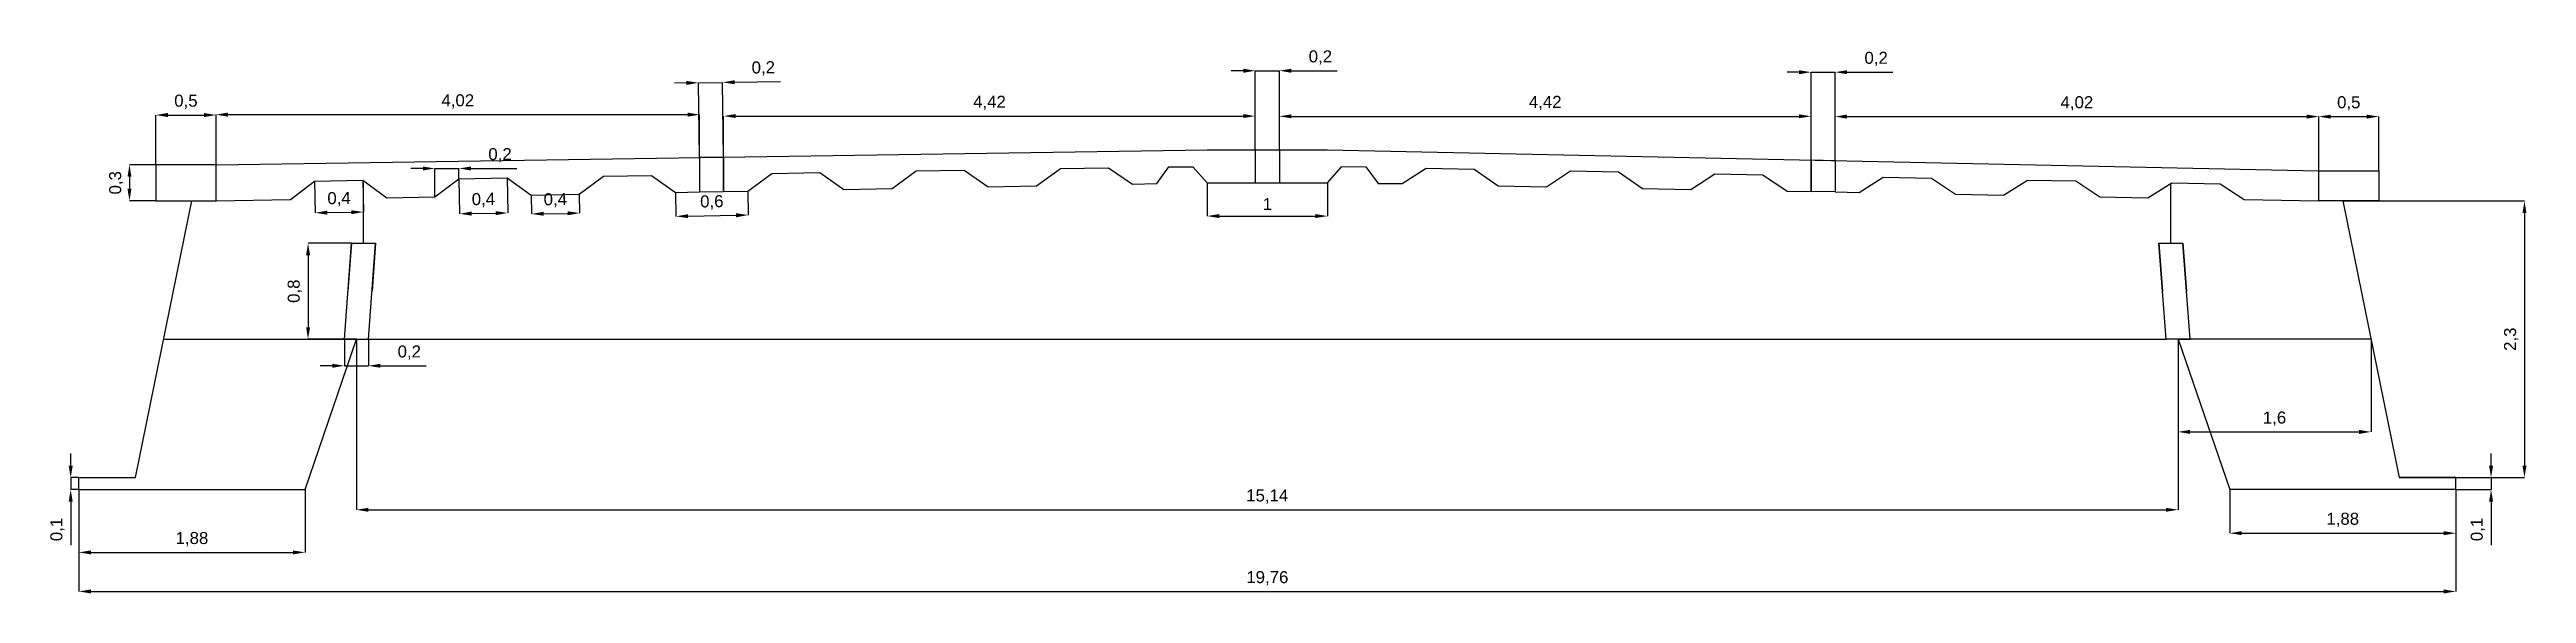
# Model space of a CAD drawing. Header units: millimetres. Extents: x 9.7 to 30.3, y 9.1 to 13.6.
import ezdxf

# ---------------------------------------------------------------- set-up
doc = ezdxf.new("R2010")
doc.units = ezdxf.units.MM
doc.linetypes.add('AXES', pattern=[50.8, 31.75, -6.35, 6.35, -6.35])
for name, color, linetype in [("couche d'asphalte", 130, 'Continuous'), ('côte', 80, 'Continuous'), ('pièce de pont en métal', 40, 'Continuous'), ('poutre', 2, 'Continuous'), ('raccord boulonné', 6, 'AXES')]:
    doc.layers.add(name, color=color, linetype=linetype)
doc.styles.get("Standard").update_dxf_attribs({"font": 'arial.ttf'})
doc.dimstyles.new('SARIBAS Ismail', dxfattribs={"dimtxt": 0.1, "dimasz": 0.1, "dimexe": 0, "dimexo": 0, "dimgap": 0.05, "dimtad": 1, "dimtxsty": 'Standard', "dimcen": 2.5, "dimadec": 0, "dimazin": 0, "dimtfac": 1, "dimtmove": 0, "dimatfit": 3, "dimfxl": 1, "dimarcsym": 0})

# ---------------------------------------------------------------- blocks, each defined once
blk = doc.blocks.new('*D3')
at = {"layer": 'côte', "color": 0, "lineweight": -2, "transparency": 16777216}
for p, q in [((9.925, 10.193), (9.925, 10.293)), ((9.993, 10.093), (9.925, 10.093)), ((9.925, 10.093), (9.925, 9.993)), ((9.993, 9.993), (9.925, 9.993)), ((9.925, 9.893), (9.925, 9.531))]:
    blk.add_line(p, q, dxfattribs=at)
at = {"layer": 'côte', "color": 0, "transparency": 16777216}
for points in [[(9.908, 10.193), (9.942, 10.193), (9.925, 10.093)], [(9.908, 9.893), (9.942, 9.893), (9.925, 9.993)]]:
    blk.add_solid(points, dxfattribs=at)
at = {"layer": 'Defpoints', "color": 0, "transparency": 16777216}
for p in [(9.993, 10.093), (9.925, 9.993), (9.993, 9.993)]:
    blk.add_point(p, dxfattribs=at)
at = {"layer": 'côte', "color": 0, "transparency": 16777216, "insert": (9.815, 9.662), "char_height": 0.1, "attachment_point": 5, "rotation": 90}
blk.add_mtext('0,1', dxfattribs=at)
blk = doc.blocks.new('*D4')
at = {"layer": 'côte', "color": 0, "lineweight": -2, "transparency": 16777216}
for p, q in [((9.993, 9.993), (9.993, 9.472)), ((11.873, 9.993), (11.873, 9.472)), ((10.093, 9.472), (11.773, 9.472))]:
    blk.add_line(p, q, dxfattribs=at)
at = {"layer": 'côte', "color": 0, "transparency": 16777216}
for points in [[(10.093, 9.488), (10.093, 9.455), (9.993, 9.472)], [(11.773, 9.488), (11.773, 9.455), (11.873, 9.472)]]:
    blk.add_solid(points, dxfattribs=at)
at = {"layer": 'Defpoints', "color": 0, "transparency": 16777216}
for p in [(9.993, 9.993), (11.873, 9.993), (11.873, 9.472)]:
    blk.add_point(p, dxfattribs=at)
at = {"layer": 'côte', "color": 0, "transparency": 16777216, "insert": (10.933, 9.582), "char_height": 0.1, "attachment_point": 5}
blk.add_mtext('1,88', dxfattribs=at)
blk = doc.blocks.new('*D5')
at = {"layer": 'côte', "color": 0, "lineweight": -2, "transparency": 16777216}
for p, q in [((27.873, 9.993), (27.873, 9.631)), ((29.753, 9.993), (29.753, 9.631)), ((27.973, 9.631), (29.653, 9.631))]:
    blk.add_line(p, q, dxfattribs=at)
at = {"layer": 'côte', "color": 0, "transparency": 16777216}
for points in [[(27.973, 9.648), (27.973, 9.615), (27.873, 9.631)], [(29.653, 9.648), (29.653, 9.615), (29.753, 9.631)]]:
    blk.add_solid(points, dxfattribs=at)
at = {"layer": 'Defpoints', "color": 0, "transparency": 16777216}
for p in [(27.873, 9.993), (29.753, 9.993), (29.753, 9.631)]:
    blk.add_point(p, dxfattribs=at)
at = {"layer": 'côte', "color": 0, "transparency": 16777216, "insert": (28.813, 9.742), "char_height": 0.1, "attachment_point": 5}
blk.add_mtext('1,88', dxfattribs=at)
blk = doc.blocks.new('*D6')
at = {"layer": 'côte', "color": 0, "lineweight": -2, "transparency": 16777216}
for p, q in [((29.753, 10.093), (30.046, 10.093)), ((30.046, 10.193), (30.046, 10.293)), ((30.046, 10.093), (30.046, 9.993)), ((29.753, 9.993), (30.046, 9.993)), ((30.046, 9.893), (30.046, 9.531))]:
    blk.add_line(p, q, dxfattribs=at)
at = {"layer": 'côte', "color": 0, "transparency": 16777216}
for points in [[(30.029, 10.193), (30.063, 10.193), (30.046, 10.093)], [(30.029, 9.893), (30.063, 9.893), (30.046, 9.993)]]:
    blk.add_solid(points, dxfattribs=at)
at = {"layer": 'Defpoints', "color": 0, "transparency": 16777216}
for p in [(29.753, 10.093), (29.753, 9.993), (30.046, 9.993)]:
    blk.add_point(p, dxfattribs=at)
at = {"layer": 'côte', "color": 0, "transparency": 16777216, "insert": (29.936, 9.662), "char_height": 0.1, "attachment_point": 5, "rotation": 90}
blk.add_mtext('0,1', dxfattribs=at)
blk = doc.blocks.new('*D7')
at = {"layer": 'côte', "color": 0, "lineweight": -2, "transparency": 16777216}
for p, q in [((28.813, 12.393), (30.324, 12.393)), ((30.324, 12.293), (30.324, 10.193)), ((29.283, 10.093), (30.324, 10.093))]:
    blk.add_line(p, q, dxfattribs=at)
at = {"layer": 'côte', "color": 0, "transparency": 16777216}
for points in [[(30.307, 12.293), (30.34, 12.293), (30.324, 12.393)], [(30.307, 10.193), (30.34, 10.193), (30.324, 10.093)]]:
    blk.add_solid(points, dxfattribs=at)
at = {"layer": 'Defpoints', "color": 0, "transparency": 16777216}
for p in [(28.813, 12.393), (29.283, 10.093), (30.324, 10.093)]:
    blk.add_point(p, dxfattribs=at)
at = {"layer": 'côte', "color": 0, "transparency": 16777216, "insert": (30.213, 11.243), "char_height": 0.1, "attachment_point": 5, "rotation": 90}
blk.add_mtext('2,3', dxfattribs=at)
blk = doc.blocks.new('*D8')
at = {"layer": 'côte', "color": 0, "lineweight": -2, "transparency": 16777216}
for p, q in [((27.444, 11.243), (27.444, 10.473)), ((29.048, 11.243), (29.048, 10.473)), ((27.544, 10.473), (28.948, 10.473))]:
    blk.add_line(p, q, dxfattribs=at)
at = {"layer": 'côte', "color": 0, "transparency": 16777216}
for points in [[(27.544, 10.49), (27.544, 10.456), (27.444, 10.473)], [(28.948, 10.49), (28.948, 10.456), (29.048, 10.473)]]:
    blk.add_solid(points, dxfattribs=at)
at = {"layer": 'Defpoints', "color": 0, "transparency": 16777216}
for p in [(27.444, 11.243), (29.048, 11.243), (29.048, 10.473)]:
    blk.add_point(p, dxfattribs=at)
at = {"layer": 'côte', "color": 0, "transparency": 16777216, "insert": (28.246, 10.583), "char_height": 0.1, "attachment_point": 5}
blk.add_mtext('1,6', dxfattribs=at)
blk = doc.blocks.new('*D9')
at = {"layer": 'côte', "color": 0, "lineweight": -2, "transparency": 16777216}
for p, q in [((12.26, 12.041), (11.898, 12.041)), ((11.898, 11.941), (11.898, 11.343)), ((12.2, 11.243), (11.898, 11.243))]:
    blk.add_line(p, q, dxfattribs=at)
at = {"layer": 'côte', "color": 0, "transparency": 16777216}
for points in [[(11.882, 11.941), (11.915, 11.941), (11.898, 12.041)], [(11.882, 11.343), (11.915, 11.343), (11.898, 11.243)]]:
    blk.add_solid(points, dxfattribs=at)
at = {"layer": 'Defpoints', "color": 0, "transparency": 16777216}
for p in [(12.26, 12.041), (11.898, 11.243), (12.2, 11.243)]:
    blk.add_point(p, dxfattribs=at)
at = {"layer": 'côte', "color": 0, "transparency": 16777216, "insert": (11.788, 11.642), "char_height": 0.1, "attachment_point": 5, "rotation": 90}
blk.add_mtext('0,8', dxfattribs=at)
blk = doc.blocks.new('*D10')
at = {"layer": 'côte', "color": 0, "lineweight": -2, "transparency": 16777216}
for p, q in [((12.2, 11.243), (12.2, 11.022)), ((12.4, 11.243), (12.4, 11.022)), ((12.1, 11.022), (12, 11.022)), ((12.2, 11.022), (12.4, 11.022)), ((12.5, 11.022), (12.881, 11.022))]:
    blk.add_line(p, q, dxfattribs=at)
at = {"layer": 'côte', "color": 0, "transparency": 16777216}
for points in [[(12.1, 11.039), (12.1, 11.006), (12.2, 11.022)], [(12.5, 11.039), (12.5, 11.006), (12.4, 11.022)]]:
    blk.add_solid(points, dxfattribs=at)
at = {"layer": 'Defpoints', "color": 0, "transparency": 16777216}
for p in [(12.2, 11.243), (12.4, 11.243), (12.4, 11.022)]:
    blk.add_point(p, dxfattribs=at)
at = {"layer": 'côte', "color": 0, "transparency": 16777216, "insert": (12.74, 11.132), "char_height": 0.1, "attachment_point": 5}
blk.add_mtext('0,2', dxfattribs=at)
blk = doc.blocks.new('*D11')
at = {"layer": 'côte', "color": 0, "lineweight": -2, "transparency": 16777216}
for p, q in [((10.633, 12.693), (10.414, 12.693)), ((10.414, 12.593), (10.414, 12.493)), ((10.633, 12.393), (10.414, 12.393))]:
    blk.add_line(p, q, dxfattribs=at)
at = {"layer": 'côte', "color": 0, "transparency": 16777216}
for points in [[(10.397, 12.593), (10.43, 12.593), (10.414, 12.693)], [(10.397, 12.493), (10.43, 12.493), (10.414, 12.393)]]:
    blk.add_solid(points, dxfattribs=at)
at = {"layer": 'Defpoints', "color": 0, "transparency": 16777216}
for p in [(10.633, 12.693), (10.414, 12.393), (10.633, 12.393)]:
    blk.add_point(p, dxfattribs=at)
at = {"layer": 'côte', "color": 0, "transparency": 16777216, "insert": (10.304, 12.543), "char_height": 0.1, "attachment_point": 5, "rotation": 90}
blk.add_mtext('0,3', dxfattribs=at)
blk = doc.blocks.new('*D12')
at = {"layer": 'côte', "color": 0, "lineweight": -2, "transparency": 16777216}
for p, q in [((10.633, 12.693), (10.633, 13.106)), ((10.733, 13.106), (11.033, 13.106)), ((11.133, 12.693), (11.133, 13.106))]:
    blk.add_line(p, q, dxfattribs=at)
at = {"layer": 'côte', "color": 0, "transparency": 16777216}
for points in [[(10.733, 13.123), (10.733, 13.089), (10.633, 13.106)], [(11.033, 13.123), (11.033, 13.089), (11.133, 13.106)]]:
    blk.add_solid(points, dxfattribs=at)
at = {"layer": 'Defpoints', "color": 0, "transparency": 16777216}
for p in [(11.133, 13.106), (10.633, 12.693), (11.133, 12.693)]:
    blk.add_point(p, dxfattribs=at)
at = {"layer": 'côte', "color": 0, "transparency": 16777216, "insert": (10.883, 13.216), "char_height": 0.1, "attachment_point": 5}
blk.add_mtext('0,5', dxfattribs=at)
blk = doc.blocks.new('*D13')
at = {"layer": 'côte', "color": 0, "lineweight": -2, "transparency": 16777216}
for p, q in [((11.133, 12.693), (11.133, 13.109)), ((11.233, 13.109), (15.053, 13.109)), ((15.153, 12.754), (15.153, 13.109))]:
    blk.add_line(p, q, dxfattribs=at)
at = {"layer": 'côte', "color": 0, "transparency": 16777216}
for points in [[(11.233, 13.126), (11.233, 13.092), (11.133, 13.109)], [(15.053, 13.126), (15.053, 13.092), (15.153, 13.109)]]:
    blk.add_solid(points, dxfattribs=at)
at = {"layer": 'Defpoints', "color": 0, "transparency": 16777216}
for p in [(15.153, 13.109), (11.133, 12.693), (15.153, 12.754)]:
    blk.add_point(p, dxfattribs=at)
at = {"layer": 'côte', "color": 0, "transparency": 16777216, "insert": (13.143, 13.219), "char_height": 0.1, "attachment_point": 5}
blk.add_mtext('4,02', dxfattribs=at)
blk = doc.blocks.new('*D14')
at = {"layer": 'côte', "color": 0, "lineweight": -2, "transparency": 16777216}
for p, q in [((15.444, 13.379), (15.825, 13.385)), ((15.044, 13.373), (14.944, 13.371)), ((15.144, 13.374), (15.344, 13.377)), ((15.153, 12.754), (15.144, 13.374)), ((15.353, 12.757), (15.344, 13.377))]:
    blk.add_line(p, q, dxfattribs=at)
at = {"layer": 'côte', "color": 0, "transparency": 16777216}
for points in [[(15.044, 13.389), (15.044, 13.356), (15.144, 13.374)], [(15.444, 13.395), (15.444, 13.362), (15.344, 13.377)]]:
    blk.add_solid(points, dxfattribs=at)
at = {"layer": 'Defpoints', "color": 0, "transparency": 16777216}
for p in [(15.344, 13.377), (15.153, 12.754), (15.353, 12.757)]:
    blk.add_point(p, dxfattribs=at)
at = {"layer": 'côte', "color": 0, "transparency": 16777216, "insert": (15.683, 13.493), "char_height": 0.1, "attachment_point": 5, "rotation": 0.8691}
blk.add_mtext('0,2', dxfattribs=at)
blk = doc.blocks.new('*D16')
at = {"layer": 'côte', "color": 0, "lineweight": -2, "transparency": 16777216}
for p, q in [((15.353, 12.757), (15.353, 13.097)), ((15.453, 13.097), (19.673, 13.097)), ((19.773, 12.818), (19.773, 13.097))]:
    blk.add_line(p, q, dxfattribs=at)
at = {"layer": 'côte', "color": 0, "transparency": 16777216}
for points in [[(15.453, 13.114), (15.453, 13.081), (15.353, 13.097)], [(19.673, 13.114), (19.673, 13.081), (19.773, 13.097)]]:
    blk.add_solid(points, dxfattribs=at)
at = {"layer": 'Defpoints', "color": 0, "transparency": 16777216}
for p in [(19.773, 13.097), (19.773, 12.818), (15.353, 12.757)]:
    blk.add_point(p, dxfattribs=at)
at = {"layer": 'côte', "color": 0, "transparency": 16777216, "insert": (17.563, 13.207), "char_height": 0.1, "attachment_point": 5}
blk.add_mtext('4,42', dxfattribs=at)
blk = doc.blocks.new('*D17')
at = {"layer": 'côte', "color": 0, "lineweight": -2, "transparency": 16777216}
for p, q in [((19.673, 13.474), (19.573, 13.474)), ((19.773, 12.818), (19.773, 13.474)), ((19.773, 13.474), (19.973, 13.474)), ((19.973, 12.818), (19.973, 13.474)), ((20.073, 13.474), (20.454, 13.474))]:
    blk.add_line(p, q, dxfattribs=at)
at = {"layer": 'côte', "color": 0, "transparency": 16777216}
for points in [[(19.673, 13.491), (19.673, 13.457), (19.773, 13.474)], [(20.073, 13.491), (20.073, 13.457), (19.973, 13.474)]]:
    blk.add_solid(points, dxfattribs=at)
at = {"layer": 'Defpoints', "color": 0, "transparency": 16777216}
for p in [(19.973, 13.474), (19.773, 12.818), (19.973, 12.818)]:
    blk.add_point(p, dxfattribs=at)
at = {"layer": 'côte', "color": 0, "transparency": 16777216, "insert": (20.314, 13.584), "char_height": 0.1, "attachment_point": 5}
blk.add_mtext('0,2', dxfattribs=at)
blk = doc.blocks.new('*D18')
at = {"layer": 'côte', "color": 0, "lineweight": -2, "transparency": 16777216}
for p, q in [((19.973, 12.818), (19.973, 13.095)), ((20.073, 13.095), (24.293, 13.095)), ((24.393, 12.733), (24.393, 13.095))]:
    blk.add_line(p, q, dxfattribs=at)
at = {"layer": 'côte', "color": 0, "transparency": 16777216}
for points in [[(20.073, 13.112), (20.073, 13.079), (19.973, 13.095)], [(24.293, 13.112), (24.293, 13.079), (24.393, 13.095)]]:
    blk.add_solid(points, dxfattribs=at)
at = {"layer": 'Defpoints', "color": 0, "transparency": 16777216}
for p in [(24.393, 13.095), (19.973, 12.818), (24.393, 12.733)]:
    blk.add_point(p, dxfattribs=at)
at = {"layer": 'côte', "color": 0, "transparency": 16777216, "insert": (22.183, 13.206), "char_height": 0.1, "attachment_point": 5}
blk.add_mtext('4,42', dxfattribs=at)
blk = doc.blocks.new('*D19')
at = {"layer": 'côte', "color": 0, "lineweight": -2, "transparency": 16777216}
for p, q in [((24.293, 13.462), (24.193, 13.462)), ((24.393, 12.733), (24.393, 13.462)), ((24.393, 13.462), (24.593, 13.462)), ((24.593, 12.729), (24.593, 13.462)), ((24.693, 13.462), (25.074, 13.462))]:
    blk.add_line(p, q, dxfattribs=at)
at = {"layer": 'côte', "color": 0, "transparency": 16777216}
for points in [[(24.293, 13.478), (24.293, 13.445), (24.393, 13.462)], [(24.693, 13.478), (24.693, 13.445), (24.593, 13.462)]]:
    blk.add_solid(points, dxfattribs=at)
at = {"layer": 'Defpoints', "color": 0, "transparency": 16777216}
for p in [(24.593, 13.462), (24.393, 12.733), (24.593, 12.729)]:
    blk.add_point(p, dxfattribs=at)
at = {"layer": 'côte', "color": 0, "transparency": 16777216, "insert": (24.934, 13.572), "char_height": 0.1, "attachment_point": 5}
blk.add_mtext('0,2', dxfattribs=at)
blk = doc.blocks.new('*D20')
at = {"layer": 'côte', "color": 0, "lineweight": -2, "transparency": 16777216}
for p, q in [((24.593, 12.729), (24.593, 13.093)), ((24.693, 13.093), (28.513, 13.093)), ((28.613, 12.643), (28.613, 13.093))]:
    blk.add_line(p, q, dxfattribs=at)
at = {"layer": 'côte', "color": 0, "transparency": 16777216}
for points in [[(24.693, 13.11), (24.693, 13.076), (24.593, 13.093)], [(28.513, 13.11), (28.513, 13.076), (28.613, 13.093)]]:
    blk.add_solid(points, dxfattribs=at)
at = {"layer": 'Defpoints', "color": 0, "transparency": 16777216}
for p in [(28.613, 13.093), (24.593, 12.729), (28.613, 12.643)]:
    blk.add_point(p, dxfattribs=at)
at = {"layer": 'côte', "color": 0, "transparency": 16777216, "insert": (26.603, 13.203), "char_height": 0.1, "attachment_point": 5}
blk.add_mtext('4,02', dxfattribs=at)
blk = doc.blocks.new('*D21')
at = {"layer": 'côte', "color": 0, "lineweight": -2, "transparency": 16777216}
for p, q in [((28.613, 12.643), (28.613, 13.093)), ((28.713, 13.093), (29.013, 13.093)), ((29.113, 12.643), (29.113, 13.093))]:
    blk.add_line(p, q, dxfattribs=at)
at = {"layer": 'côte', "color": 0, "transparency": 16777216}
for points in [[(28.713, 13.109), (28.713, 13.076), (28.613, 13.093)], [(29.013, 13.109), (29.013, 13.076), (29.113, 13.093)]]:
    blk.add_solid(points, dxfattribs=at)
at = {"layer": 'Defpoints', "color": 0, "transparency": 16777216}
for p in [(29.113, 13.093), (28.613, 12.643), (29.113, 12.643)]:
    blk.add_point(p, dxfattribs=at)
at = {"layer": 'côte', "color": 0, "transparency": 16777216, "insert": (28.863, 13.203), "char_height": 0.1, "attachment_point": 5}
blk.add_mtext('0,5', dxfattribs=at)
blk = doc.blocks.new('*D22')
at = {"layer": 'côte', "color": 0, "lineweight": -2, "transparency": 16777216}
for p, q in [((12.353, 12.564), (12.358, 12.3)), ((11.953, 12.557), (11.958, 12.293)), ((12.058, 12.295), (12.258, 12.298))]:
    blk.add_line(p, q, dxfattribs=at)
at = {"layer": 'côte', "color": 0, "transparency": 16777216}
for points in [[(12.057, 12.312), (12.058, 12.278), (11.958, 12.293)], [(12.257, 12.315), (12.258, 12.282), (12.358, 12.3)]]:
    blk.add_solid(points, dxfattribs=at)
at = {"layer": 'Defpoints', "color": 0, "transparency": 16777216}
for p in [(12.353, 12.564), (11.953, 12.557), (12.358, 12.3)]:
    blk.add_point(p, dxfattribs=at)
at = {"layer": 'côte', "color": 0, "transparency": 16777216, "insert": (12.156, 12.407), "char_height": 0.1, "attachment_point": 5, "rotation": 0.956}
blk.add_mtext('0,4', dxfattribs=at)
blk = doc.blocks.new('*D23')
at = {"layer": 'côte', "color": 0, "lineweight": -2, "transparency": 16777216}
for p, q in [((13.153, 12.577), (13.158, 12.285)), ((13.553, 12.584), (13.558, 12.292)), ((13.258, 12.287), (13.458, 12.29))]:
    blk.add_line(p, q, dxfattribs=at)
at = {"layer": 'côte', "color": 0, "transparency": 16777216}
for points in [[(13.258, 12.304), (13.258, 12.27), (13.158, 12.285)], [(13.458, 12.307), (13.458, 12.274), (13.558, 12.292)]]:
    blk.add_solid(points, dxfattribs=at)
at = {"layer": 'Defpoints', "color": 0, "transparency": 16777216}
for p in [(13.153, 12.577), (13.553, 12.584), (13.558, 12.292)]:
    blk.add_point(p, dxfattribs=at)
at = {"layer": 'côte', "color": 0, "transparency": 16777216, "insert": (13.356, 12.399), "char_height": 0.1, "attachment_point": 5, "rotation": 0.956}
blk.add_mtext('0,4', dxfattribs=at)
blk = doc.blocks.new('*D24')
at = {"layer": 'côte', "color": 0, "lineweight": -2, "transparency": 16777216}
for p, q in [((12.853, 12.662), (12.753, 12.662)), ((12.953, 12.427), (12.953, 12.662)), ((12.953, 12.662), (13.153, 12.662)), ((13.153, 12.577), (13.153, 12.662)), ((13.253, 12.662), (13.634, 12.662))]:
    blk.add_line(p, q, dxfattribs=at)
at = {"layer": 'côte', "color": 0, "transparency": 16777216}
for points in [[(12.853, 12.678), (12.853, 12.645), (12.953, 12.662)], [(13.253, 12.678), (13.253, 12.645), (13.153, 12.662)]]:
    blk.add_solid(points, dxfattribs=at)
at = {"layer": 'Defpoints', "color": 0, "transparency": 16777216}
for p in [(13.153, 12.662), (13.153, 12.577), (12.953, 12.427)]:
    blk.add_point(p, dxfattribs=at)
at = {"layer": 'côte', "color": 0, "transparency": 16777216, "insert": (13.494, 12.772), "char_height": 0.1, "attachment_point": 5}
blk.add_mtext('0,2', dxfattribs=at)
blk = doc.blocks.new('*D25')
at = {"layer": 'côte', "color": 0, "lineweight": -2, "transparency": 16777216}
for p, q in [((13.753, 12.441), (13.756, 12.284)), ((14.153, 12.448), (14.156, 12.291)), ((13.856, 12.286), (14.056, 12.289))]:
    blk.add_line(p, q, dxfattribs=at)
at = {"layer": 'côte', "color": 0, "transparency": 16777216}
for points in [[(13.856, 12.302), (13.856, 12.269), (13.756, 12.284)], [(14.056, 12.306), (14.056, 12.273), (14.156, 12.291)]]:
    blk.add_solid(points, dxfattribs=at)
at = {"layer": 'Defpoints', "color": 0, "transparency": 16777216}
for p in [(13.753, 12.441), (14.153, 12.448), (14.156, 12.291)]:
    blk.add_point(p, dxfattribs=at)
at = {"layer": 'côte', "color": 0, "transparency": 16777216, "insert": (13.954, 12.398), "char_height": 0.1, "attachment_point": 5, "rotation": 1.0429}
blk.add_mtext('0,4', dxfattribs=at)
blk = doc.blocks.new('*D26')
at = {"layer": 'côte', "color": 0, "lineweight": -2, "transparency": 16777216}
for p, q in [((14.953, 12.463), (14.957, 12.264)), ((15.553, 12.474), (15.557, 12.275)), ((15.057, 12.266), (15.457, 12.273))]:
    blk.add_line(p, q, dxfattribs=at)
at = {"layer": 'côte', "color": 0, "transparency": 16777216}
for points in [[(15.057, 12.282), (15.057, 12.249), (14.957, 12.264)], [(15.457, 12.29), (15.457, 12.256), (15.557, 12.275)]]:
    blk.add_solid(points, dxfattribs=at)
at = {"layer": 'Defpoints', "color": 0, "transparency": 16777216}
for p in [(14.953, 12.463), (15.553, 12.474), (15.557, 12.275)]:
    blk.add_point(p, dxfattribs=at)
at = {"layer": 'côte', "color": 0, "transparency": 16777216, "insert": (15.255, 12.38), "char_height": 0.1, "attachment_point": 5, "rotation": 1.0429}
blk.add_mtext('0,6', dxfattribs=at)
blk = doc.blocks.new('*D27')
at = {"layer": 'côte', "color": 0, "lineweight": -2, "transparency": 16777216}
for p, q in [((9.993, 9.993), (9.993, 9.147)), ((29.753, 9.993), (29.753, 9.147)), ((10.093, 9.147), (29.653, 9.147))]:
    blk.add_line(p, q, dxfattribs=at)
at = {"layer": 'côte', "color": 0, "transparency": 16777216}
for points in [[(10.093, 9.164), (10.093, 9.131), (9.993, 9.147)], [(29.653, 9.164), (29.653, 9.131), (29.753, 9.147)]]:
    blk.add_solid(points, dxfattribs=at)
at = {"layer": 'Defpoints', "color": 0, "transparency": 16777216}
for p in [(9.993, 9.993), (29.753, 9.993), (29.753, 9.147)]:
    blk.add_point(p, dxfattribs=at)
at = {"layer": 'côte', "color": 0, "transparency": 16777216, "insert": (19.873, 9.257), "char_height": 0.1, "attachment_point": 5}
blk.add_mtext('19,76', dxfattribs=at)
blk = doc.blocks.new('*D28')
at = {"layer": 'côte', "color": 0, "lineweight": -2, "transparency": 16777216}
for p, q in [((12.3, 11.243), (12.3, 9.826)), ((27.444, 11.243), (27.444, 9.826)), ((12.4, 9.826), (27.344, 9.826))]:
    blk.add_line(p, q, dxfattribs=at)
at = {"layer": 'côte', "color": 0, "transparency": 16777216}
for points in [[(12.4, 9.842), (12.4, 9.809), (12.3, 9.826)], [(27.344, 9.842), (27.344, 9.809), (27.444, 9.826)]]:
    blk.add_solid(points, dxfattribs=at)
at = {"layer": 'Defpoints', "color": 0, "transparency": 16777216}
for p in [(12.3, 11.243), (27.444, 11.243), (27.444, 9.826)]:
    blk.add_point(p, dxfattribs=at)
at = {"layer": 'côte', "color": 0, "transparency": 16777216, "insert": (19.872, 9.936), "char_height": 0.1, "attachment_point": 5}
blk.add_mtext('15,14', dxfattribs=at)
blk = doc.blocks.new('*D29')
at = {"layer": 'côte', "color": 0, "lineweight": -2, "transparency": 16777216}
for p, q in [((19.373, 12.543), (19.373, 12.266)), ((20.373, 12.543), (20.373, 12.266)), ((19.473, 12.266), (20.273, 12.266))]:
    blk.add_line(p, q, dxfattribs=at)
at = {"layer": 'côte', "color": 0, "transparency": 16777216}
for points in [[(19.473, 12.283), (19.473, 12.25), (19.373, 12.266)], [(20.273, 12.283), (20.273, 12.25), (20.373, 12.266)]]:
    blk.add_solid(points, dxfattribs=at)
at = {"layer": 'Defpoints', "color": 0, "transparency": 16777216}
for p in [(19.373, 12.543), (20.373, 12.543), (20.373, 12.266)]:
    blk.add_point(p, dxfattribs=at)
at = {"layer": 'côte', "color": 0, "transparency": 16777216, "insert": (19.873, 12.366), "char_height": 0.1, "attachment_point": 5}
blk.add_mtext('1', dxfattribs=at)

msp = doc.modelspace()

# ---------------------------------------------------------------- linework, layer by layer
for p, q in [((15.153, 12.754), (15.153, 12.467)), ((15.353, 12.757), (15.353, 12.47)), ((24.393, 12.733), (24.393, 12.47)), ((24.593, 12.729), (24.593, 12.467))]:
    msp.add_line(p, q)
at = {"layer": "couche d'asphalte"}
for p, q in [((11.133, 12.693), (19.373, 12.818)), ((19.373, 12.818), (20.373, 12.818)), ((20.373, 12.818), (28.613, 12.643)), ((11.953, 12.557), (12.353, 12.564)), ((12.353, 12.564), (12.553, 12.419)), ((12.953, 12.427), (13.153, 12.577)), ((13.153, 12.577), (13.553, 12.584)), ((13.553, 12.584), (13.753, 12.441)), ((14.153, 12.448), (14.353, 12.597)), ((14.353, 12.597), (14.753, 12.604)), ((14.753, 12.604), (14.953, 12.463)), ((15.553, 12.474), (15.753, 12.621)), ((15.753, 12.621), (16.153, 12.627)), ((16.153, 12.627), (16.353, 12.488)), ((16.753, 12.496), (16.953, 12.641)), ((16.953, 12.641), (17.353, 12.647)), ((17.353, 12.647), (17.553, 12.51)), ((17.953, 12.518), (18.153, 12.661)), ((18.153, 12.661), (18.553, 12.667)), ((18.553, 12.667), (18.753, 12.532)), ((18.953, 12.536), (19.053, 12.676)), ((19.053, 12.676), (19.253, 12.676)), ((19.253, 12.676), (19.373, 12.543)), ((20.373, 12.543), (20.493, 12.679)), ((20.493, 12.679), (20.693, 12.675)), ((20.693, 12.675), (20.793, 12.536)), ((20.993, 12.536), (21.193, 12.665)), ((21.193, 12.665), (21.593, 12.657)), ((21.593, 12.657), (21.793, 12.518)), ((22.193, 12.51), (22.393, 12.641)), ((22.393, 12.641), (22.793, 12.633)), ((22.793, 12.633), (22.993, 12.496)), ((23.393, 12.488), (23.593, 12.617)), ((23.593, 12.617), (23.993, 12.61)), ((23.993, 12.61), (24.193, 12.474)), ((24.793, 12.463), (24.993, 12.59)), ((24.993, 12.59), (25.393, 12.582)), ((25.393, 12.582), (25.593, 12.448)), ((25.993, 12.441), (26.193, 12.566)), ((26.193, 12.566), (26.593, 12.558)), ((11.133, 12.393), (11.753, 12.405)), ((11.753, 12.405), (11.953, 12.557)), ((12.553, 12.419), (12.953, 12.427)), ((13.753, 12.441), (14.153, 12.448)), ((14.953, 12.463), (15.153, 12.467)), ((15.353, 12.47), (15.553, 12.474)), ((16.353, 12.488), (16.753, 12.496)), ((17.553, 12.51), (17.953, 12.518)), ((18.753, 12.532), (18.953, 12.536)), ((19.373, 12.543), (20.373, 12.543)), ((19.373, 12.543), (20.373, 12.543)), ((20.793, 12.536), (20.993, 12.536)), ((21.793, 12.518), (22.193, 12.51)), ((22.993, 12.496), (23.393, 12.488)), ((24.193, 12.474), (24.393, 12.47)), ((24.593, 12.467), (24.793, 12.463)), ((25.593, 12.448), (25.993, 12.441)), ((26.593, 12.558), (26.793, 12.427)), ((26.793, 12.427), (27.193, 12.419)), ((27.193, 12.419), (27.393, 12.542)), ((27.393, 12.542), (27.793, 12.535)), ((27.793, 12.535), (27.993, 12.405)), ((27.993, 12.405), (28.613, 12.393))]:
    msp.add_line(p, q, dxfattribs=at)
at = {"layer": 'pièce de pont en métal'}
msp.add_line((12.4, 11.243), (27.344, 11.243), dxfattribs=at)
at = {"layer": 'poutre'}
for p, q in [((10.463, 10.093), (10.933, 12.393)), ((12.36, 12.041), (12.36, 12.559)), ((27.384, 12.041), (27.384, 12.537)), ((28.813, 12.393), (29.283, 10.093)), ((10.698, 11.243), (12.3, 11.243)), ((11.873, 9.993), (12.3, 11.243)), ((29.048, 11.243), (27.444, 11.243)), ((27.444, 11.243), (27.873, 9.993)), ((9.993, 9.993), (9.993, 10.093)), ((9.993, 10.093), (10.463, 10.093)), ((29.753, 10.093), (29.283, 10.093)), ((29.753, 9.993), (29.753, 10.093)), ((9.993, 9.993), (11.873, 9.993)), ((29.753, 9.993), (27.873, 9.993))]:
    msp.add_line(p, q, dxfattribs=at)
at = {"layer": 'raccord boulonné'}
for p, q in [((19.773, 12.818), (19.773, 12.543)), ((19.773, 12.818), (19.973, 12.818)), ((19.973, 12.818), (19.973, 12.543)), ((11.133, 12.693), (10.633, 12.693)), ((10.633, 12.693), (10.633, 12.393)), ((11.133, 12.393), (11.133, 12.693)), ((15.353, 12.757), (15.153, 12.754)), ((15.153, 12.754), (15.153, 12.467)), ((15.353, 12.47), (15.353, 12.757)), ((24.393, 12.733), (24.593, 12.729)), ((24.393, 12.47), (24.393, 12.733)), ((24.593, 12.729), (24.593, 12.467)), ((28.613, 12.393), (28.613, 12.643)), ((28.613, 12.643), (29.113, 12.643)), ((29.113, 12.643), (29.113, 12.393)), ((10.633, 12.393), (10.933, 12.393)), ((10.933, 12.393), (11.133, 12.393)), ((15.153, 12.467), (15.353, 12.47)), ((19.773, 12.543), (19.973, 12.543)), ((24.593, 12.467), (24.393, 12.47)), ((28.813, 12.393), (28.613, 12.393)), ((29.113, 12.393), (28.813, 12.393)), ((12.2, 11.243), (12.26, 12.041)), ((12.26, 12.041), (12.23, 11.643)), ((12.26, 12.041), (12.46, 12.041)), ((12.4, 11.243), (12.46, 12.041)), ((12.46, 12.041), (12.43, 11.643)), ((27.344, 11.243), (27.284, 12.041)), ((27.284, 12.041), (27.314, 11.643)), ((27.284, 12.041), (27.484, 12.041)), ((27.544, 11.243), (27.484, 12.041)), ((27.484, 12.041), (27.514, 11.643)), ((12.3, 11.243), (12.2, 11.243)), ((12.2, 11.243), (12.4, 11.243)), ((27.544, 11.243), (27.344, 11.243)), ((27.444, 11.243), (27.544, 11.243))]:
    msp.add_line(p, q, dxfattribs=at)

# ---------------------------------------------------------------- dimensions: what is measured, and where the dimension line sits
at = {"layer": 'côte'}
for base, p1, p2, picture, middle in [((19.973, 13.474), (19.773, 12.818), (19.973, 12.818), '*D17', (20.314, 13.584)), ((24.593, 13.462), (24.393, 12.733), (24.593, 12.729), '*D19', (24.934, 13.572)), ((11.133, 13.106), (10.633, 12.693), (11.133, 12.693), '*D12', (10.883, 13.216)), ((15.153, 13.109), (11.133, 12.693), (15.153, 12.754), '*D13', (13.143, 13.219)), ((19.773, 13.097), (15.353, 12.757), (19.773, 12.818), '*D16', (17.563, 13.207)), ((24.393, 13.095), (19.973, 12.818), (24.393, 12.733), '*D18', (22.183, 13.206)), ((28.613, 13.093), (24.593, 12.729), (28.613, 12.643), '*D20', (26.603, 13.203)), ((29.113, 13.093), (28.613, 12.643), (29.113, 12.643), '*D21', (28.863, 13.203)), ((13.153, 12.662), (12.953, 12.427), (13.153, 12.577), '*D24', (13.494, 12.772)), ((20.373, 12.266), (19.373, 12.543), (20.373, 12.543), '*D29', (19.873, 12.366)), ((12.4, 11.022), (12.2, 11.243), (12.4, 11.243), '*D10', (12.74, 11.132)), ((27.444, 9.826), (12.3, 11.243), (27.444, 11.243), '*D28', (19.872, 9.936)), ((29.048, 10.473), (27.444, 11.243), (29.048, 11.243), '*D8', (28.246, 10.583)), ((11.873, 9.472), (9.993, 9.993), (11.873, 9.993), '*D4', (10.933, 9.582)), ((29.753, 9.147), (9.993, 9.993), (29.753, 9.993), '*D27', (19.873, 9.257)), ((29.753, 9.631), (27.873, 9.993), (29.753, 9.993), '*D5', (28.813, 9.742))]:
    dim = msp.add_linear_dim(base=base, p1=p1, p2=p2, dimstyle='SARIBAS Ismail', dxfattribs=at)
    dim.commit()
    dim.dimension.update_dxf_attribs({"geometry": picture, "text_midpoint": middle})
for p1, p2, distance, picture, middle in [((15.153, 12.754), (15.353, 12.757), 0.62, '*D14', (15.683, 13.493)), ((11.953, 12.557), (12.353, 12.564), -0.264, '*D22', (12.156, 12.407)), ((13.153, 12.577), (13.553, 12.584), -0.292, '*D23', (13.356, 12.399)), ((13.753, 12.441), (14.153, 12.448), -0.157, '*D25', (13.954, 12.398)), ((14.953, 12.463), (15.553, 12.474), -0.199, '*D26', (15.255, 12.38))]:
    dim = msp.add_aligned_dim(p1=p1, p2=p2, distance=distance, dimstyle='SARIBAS Ismail', dxfattribs=at)
    dim.commit()
    dim.dimension.update_dxf_attribs({"geometry": picture, "text_midpoint": middle})
for base, p1, p2, picture, middle in [((10.414, 12.393), (10.633, 12.693), (10.633, 12.393), '*D11', (10.304, 12.543)), ((30.324, 10.093), (28.813, 12.393), (29.283, 10.093), '*D7', (30.213, 11.243)), ((11.898, 11.243), (12.26, 12.041), (12.2, 11.243), '*D9', (11.788, 11.642)), ((9.925, 9.993), (9.993, 10.093), (9.993, 9.993), '*D3', (9.815, 9.662)), ((30.046, 9.993), (29.753, 10.093), (29.753, 9.993), '*D6', (29.936, 9.662))]:
    dim = msp.add_linear_dim(base=base, p1=p1, p2=p2, angle=90, dimstyle='SARIBAS Ismail', dxfattribs=at)
    dim.commit()
    dim.dimension.update_dxf_attribs({"geometry": picture, "text_midpoint": middle})

doc.saveas('drawing.dxf')
